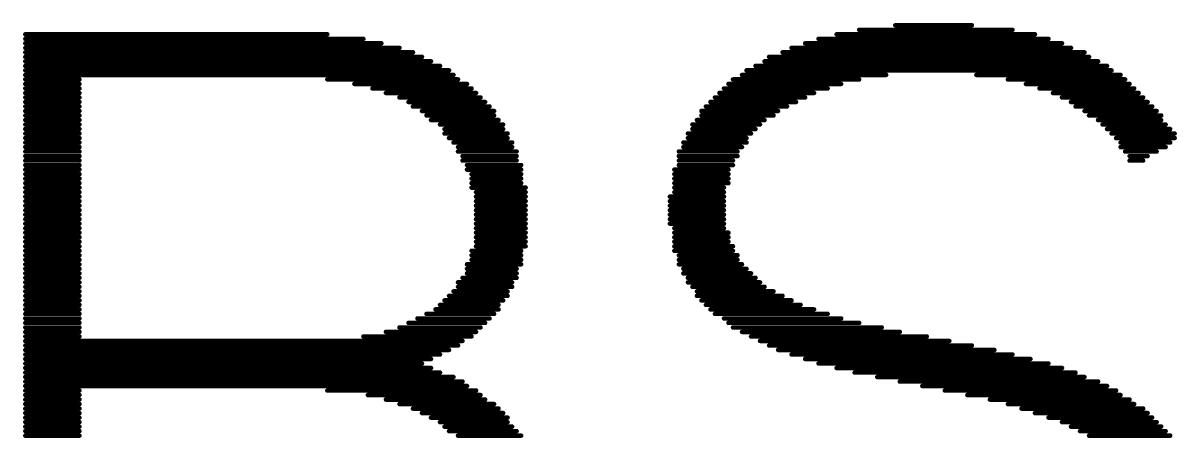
# Model space of a CAD drawing. Header units: millimetres. Extents: x 45 to 209, y 90 to 189.
# Drawn here: x 81.921 to 83.547, y 94.575 to 95.159 of the extents above; entities that cross this region are included whole.
import ezdxf

# ---------------------------------------------------------------- set-up
doc = ezdxf.new("R2010")
doc.units = ezdxf.units.MM
doc.layers.add('TopOverlay', color=2, linetype='Continuous')

# ---------------------------------------------------------------- blocks, each defined once
blk = doc.blocks.new('5394DE47_A0E8_4329_8464_7791B7C19310_62')
at = {"layer": 'TopOverlay', "const_width": 0.00635}
for points in [[(15.4193, 0.994), (15.6352, 0.994)], [(15.4701, 1.0004), (15.5781, 1.0004)], [(14.2446, 0.9877), (14.67, 0.9877)], [(14.2446, 0.9813), (14.7208, 0.9813)], [(14.2446, 0.975), (14.7462, 0.975)], [(15.3431, 0.975), (15.7051, 0.975)], [(15.3622, 0.9813), (15.686, 0.9813)], [(15.3876, 0.9877), (15.667, 0.9877)], [(14.2446, 0.9686), (14.7716, 0.9686)], [(14.2446, 0.9623), (14.7907, 0.9623)], [(15.3114, 0.9623), (15.7368, 0.9623)], [(15.3241, 0.9686), (15.7178, 0.9686)], [(14.2446, 0.9559), (14.8034, 0.9559)], [(14.2446, 0.9496), (14.8161, 0.9496)], [(14.2446, 0.9432), (14.8288, 0.9432)], [(15.2733, 0.9432), (15.7686, 0.9432)], [(15.286, 0.9496), (15.7559, 0.9496)], [(15.2923, 0.9559), (15.7432, 0.9559)], [(14.2446, 0.9369), (14.8415, 0.9369)], [(14.2446, 0.9305), (14.8478, 0.9305)], [(14.2446, 0.9242), (14.3208, 0.9242)], [(14.67, 0.9242), (14.8542, 0.9242)], [(15.2415, 0.9242), (15.4193, 0.9242)], [(15.2542, 0.9305), (15.4574, 0.9305)], [(15.2606, 0.9369), (15.7749, 0.9369)], [(15.5844, 0.9305), (15.7876, 0.9305)], [(15.6289, 0.9242), (15.794, 0.9242)], [(14.2446, 0.9178), (14.3208, 0.9178)], [(14.2446, 0.9115), (14.3208, 0.9115)], [(14.7081, 0.9178), (14.8669, 0.9178)], [(14.7335, 0.9115), (14.8732, 0.9115)], [(15.2288, 0.9115), (15.3749, 0.9115)], [(15.2352, 0.9178), (15.3939, 0.9178)], [(15.6543, 0.9178), (15.8003, 0.9178)], [(15.6733, 0.9115), (15.8067, 0.9115)], [(14.2446, 0.9051), (14.3208, 0.9051)], [(14.2446, 0.8988), (14.3208, 0.8988)], [(14.2446, 0.8924), (14.3208, 0.8924)], [(14.7526, 0.9051), (14.8796, 0.9051)], [(14.7716, 0.8988), (14.8859, 0.8988)], [(14.7843, 0.8924), (14.8923, 0.8924)], [(15.2098, 0.8924), (15.3304, 0.8924)], [(15.2161, 0.8988), (15.3431, 0.8988)], [(15.2225, 0.9051), (15.3558, 0.9051)], [(15.6924, 0.9051), (15.813, 0.9051)], [(15.7051, 0.8988), (15.8194, 0.8988)], [(15.7178, 0.8924), (15.8257, 0.8924)], [(14.2446, 0.8861), (14.3208, 0.8861)], [(14.2446, 0.8797), (14.3208, 0.8797)], [(14.7907, 0.8861), (14.8986, 0.8861)], [(14.8034, 0.8797), (14.905, 0.8797)], [(15.1971, 0.8797), (15.305, 0.8797)], [(15.2034, 0.8861), (15.3177, 0.8861)], [(15.7241, 0.8861), (15.8321, 0.8861)], [(15.7368, 0.8797), (15.8384, 0.8797)], [(14.2446, 0.8734), (14.3208, 0.8734)], [(14.2446, 0.867), (14.3208, 0.867)], [(14.2446, 0.8607), (14.3208, 0.8607)], [(14.8097, 0.8734), (14.905, 0.8734)], [(14.8161, 0.867), (14.9113, 0.867)], [(14.8288, 0.8607), (14.9177, 0.8607)], [(15.1844, 0.8607), (15.2796, 0.8607)], [(15.1907, 0.867), (15.286, 0.867)], [(15.1971, 0.8734), (15.2987, 0.8734)], [(15.7432, 0.8734), (15.8448, 0.8734)], [(15.7559, 0.867), (15.8448, 0.867)], [(15.7622, 0.8607), (15.8511, 0.8607)], [(14.2446, 0.8543), (14.3208, 0.8543)], [(14.2446, 0.848), (14.3208, 0.848)], [(14.8351, 0.8543), (14.9177, 0.8543)], [(14.8351, 0.848), (14.924, 0.848)], [(15.178, 0.848), (15.2669, 0.848)], [(15.1844, 0.8543), (15.2733, 0.8543)], [(15.7686, 0.8543), (15.8575, 0.8543)], [(15.7749, 0.848), (15.8638, 0.848)], [(14.2446, 0.8416), (14.3208, 0.8416)], [(14.2446, 0.8353), (14.3208, 0.8353)], [(14.2446, 0.8289), (14.3208, 0.8289)], [(14.8415, 0.8416), (14.924, 0.8416)], [(14.8478, 0.8353), (14.9304, 0.8353)], [(14.8542, 0.8289), (14.9304, 0.8289)], [(15.1717, 0.8353), (15.2606, 0.8353)], [(15.1717, 0.8289), (15.2542, 0.8289)], [(15.178, 0.8416), (15.2606, 0.8416)], [(15.7813, 0.8416), (15.8638, 0.8416)], [(15.7876, 0.8353), (15.8575, 0.8353)], [(15.7876, 0.8289), (15.8511, 0.8289)], [(14.2446, 0.8226), (14.3208, 0.8226)], [(14.2446, 0.8162), (14.3208, 0.8162)], [(14.2446, 0.8099), (14.3208, 0.8099)], [(14.8542, 0.8226), (14.9367, 0.8226)], [(14.8605, 0.8162), (14.9367, 0.8162)], [(14.8605, 0.8099), (14.9367, 0.8099)], [(15.1653, 0.8226), (15.2479, 0.8226)], [(15.1653, 0.8162), (15.2479, 0.8162)], [(15.1653, 0.8099), (15.2415, 0.8099)], [(15.794, 0.8226), (15.8384, 0.8226)], [(15.8003, 0.8162), (15.8257, 0.8162)], [(15.8003, 0.8099), (15.8194, 0.8099)], [(14.2446, 0.8035), (14.3208, 0.8035)], [(14.2446, 0.7972), (14.3208, 0.7972)], [(14.8669, 0.8035), (14.9431, 0.8035)], [(14.8669, 0.7972), (14.9431, 0.7972)], [(15.159, 0.7972), (15.2352, 0.7972)], [(15.1653, 0.8035), (15.2415, 0.8035)], [(14.2446, 0.7908), (14.3208, 0.7908)], [(14.2446, 0.7845), (14.3208, 0.7845)], [(14.2446, 0.7781), (14.3208, 0.7781)], [(14.8732, 0.7908), (14.9431, 0.7908)], [(14.8732, 0.7845), (14.9431, 0.7845)], [(14.8732, 0.7781), (14.9431, 0.7781)], [(15.159, 0.7908), (15.2352, 0.7908)], [(15.159, 0.7845), (15.2352, 0.7845)], [(15.159, 0.7781), (15.2352, 0.7781)], [(14.2446, 0.7718), (14.3208, 0.7718)], [(14.2446, 0.7654), (14.3208, 0.7654)], [(14.8732, 0.7718), (14.9494, 0.7718)], [(14.8796, 0.7654), (14.9494, 0.7654)], [(15.159, 0.7718), (15.2288, 0.7718)], [(15.159, 0.7654), (15.2288, 0.7654)], [(14.2446, 0.7591), (14.3208, 0.7591)], [(14.2446, 0.7527), (14.3208, 0.7527)], [(14.2446, 0.7464), (14.3208, 0.7464)], [(14.8796, 0.7591), (14.9494, 0.7591)], [(14.8796, 0.7527), (14.9494, 0.7527)], [(14.8796, 0.7464), (14.9494, 0.7464)], [(15.1526, 0.7591), (15.2288, 0.7591)], [(15.1526, 0.7527), (15.2288, 0.7527)], [(15.1526, 0.7464), (15.2288, 0.7464)], [(14.2446, 0.74), (14.3208, 0.74)], [(14.2446, 0.7337), (14.3208, 0.7337)], [(14.8796, 0.74), (14.9494, 0.74)], [(14.8796, 0.7337), (14.9494, 0.7337)], [(15.1526, 0.74), (15.2288, 0.74)], [(15.1526, 0.7337), (15.2288, 0.7337)], [(14.2446, 0.7273), (14.3208, 0.7273)], [(14.2446, 0.721), (14.3208, 0.721)], [(14.2446, 0.7146), (14.3208, 0.7146)], [(14.8796, 0.7273), (14.9494, 0.7273)], [(14.8796, 0.721), (14.9494, 0.721)], [(14.8796, 0.7146), (14.9494, 0.7146)], [(15.1526, 0.7273), (15.2288, 0.7273)], [(15.1526, 0.721), (15.2288, 0.721)], [(15.159, 0.7146), (15.2288, 0.7146)], [(14.2446, 0.7083), (14.3208, 0.7083)], [(14.2446, 0.7019), (14.3208, 0.7019)], [(14.8796, 0.7083), (14.9494, 0.7083)], [(14.8796, 0.7019), (14.9494, 0.7019)], [(15.159, 0.7083), (15.2352, 0.7083)], [(15.159, 0.7019), (15.2352, 0.7019)], [(14.2446, 0.6956), (14.3208, 0.6956)], [(14.2446, 0.6892), (14.3208, 0.6892)], [(14.2446, 0.6829), (14.3208, 0.6829)], [(14.8732, 0.6829), (14.9431, 0.6829)], [(14.8796, 0.6956), (14.9494, 0.6956)], [(14.8796, 0.6892), (14.9494, 0.6892)], [(15.159, 0.6956), (15.2352, 0.6956)], [(15.159, 0.6892), (15.2415, 0.6892)], [(15.159, 0.6829), (15.2415, 0.6829)], [(14.2446, 0.6765), (14.3208, 0.6765)], [(14.2446, 0.6702), (14.3208, 0.6702)], [(14.2446, 0.6638), (14.3208, 0.6638)], [(14.8669, 0.6638), (14.9431, 0.6638)], [(14.8732, 0.6765), (14.9431, 0.6765)], [(14.8732, 0.6702), (14.9431, 0.6702)], [(15.1653, 0.6765), (15.2479, 0.6765)], [(15.1653, 0.6702), (15.2479, 0.6702)], [(15.1653, 0.6638), (15.2542, 0.6638)], [(14.2446, 0.6575), (14.3208, 0.6575)], [(14.2446, 0.6511), (14.3208, 0.6511)], [(14.8669, 0.6575), (14.9367, 0.6575)], [(14.8669, 0.6511), (14.9367, 0.6511)], [(15.1717, 0.6575), (15.2606, 0.6575)], [(15.1717, 0.6511), (15.2669, 0.6511)], [(14.2446, 0.6448), (14.3208, 0.6448)], [(14.2446, 0.6384), (14.3208, 0.6384)], [(14.2446, 0.6321), (14.3208, 0.6321)], [(14.8542, 0.6384), (14.9304, 0.6384)], [(14.8542, 0.6321), (14.9304, 0.6321)], [(14.8605, 0.6448), (14.9367, 0.6448)], [(15.178, 0.6448), (15.2733, 0.6448)], [(15.178, 0.6384), (15.2796, 0.6384)], [(15.1844, 0.6321), (15.286, 0.6321)], [(14.2446, 0.6257), (14.3208, 0.6257)], [(14.2446, 0.6194), (14.3208, 0.6194)], [(14.8415, 0.6194), (14.924, 0.6194)], [(14.8478, 0.6257), (14.924, 0.6257)], [(15.1907, 0.6257), (15.2987, 0.6257)], [(15.1907, 0.6194), (15.3114, 0.6194)], [(14.2446, 0.613), (14.3208, 0.613)], [(14.2446, 0.6067), (14.3208, 0.6067)], [(14.2446, 0.6003), (14.3208, 0.6003)], [(14.8224, 0.6003), (14.9113, 0.6003)], [(14.8288, 0.6067), (14.9113, 0.6067)], [(14.8351, 0.613), (14.9177, 0.613)], [(15.1971, 0.613), (15.3241, 0.613)], [(15.2034, 0.6067), (15.3368, 0.6067)], [(15.2098, 0.6003), (15.3558, 0.6003)], [(14.2446, 0.594), (14.3208, 0.594)], [(14.2446, 0.5876), (14.3208, 0.5876)], [(14.797, 0.5876), (14.8986, 0.5876)], [(14.8097, 0.594), (14.905, 0.594)], [(15.2161, 0.594), (15.3749, 0.594)], [(15.2288, 0.5876), (15.3939, 0.5876)], [(14.2446, 0.5813), (14.3208, 0.5813)], [(14.2446, 0.5749), (14.3208, 0.5749)], [(14.2446, 0.5686), (14.3208, 0.5686)], [(14.7526, 0.5686), (14.8796, 0.5686)], [(14.7716, 0.5749), (14.8859, 0.5749)], [(14.7843, 0.5813), (14.8923, 0.5813)], [(15.2352, 0.5813), (15.4193, 0.5813)], [(15.2415, 0.5749), (15.4511, 0.5749)], [(15.2542, 0.5686), (15.4765, 0.5686)], [(14.2446, 0.5622), (14.3208, 0.5622)], [(14.2446, 0.5559), (14.8605, 0.5559)], [(14.7208, 0.5622), (14.8732, 0.5622)], [(15.2669, 0.5622), (15.5146, 0.5622)], [(15.2796, 0.5559), (15.5463, 0.5559)], [(14.2446, 0.5495), (14.8542, 0.5495)], [(14.2446, 0.5432), (14.8415, 0.5432)], [(14.2446, 0.5368), (14.8288, 0.5368)], [(15.2923, 0.5495), (15.5781, 0.5495)], [(15.305, 0.5432), (15.6098, 0.5432)], [(15.3241, 0.5368), (15.6352, 0.5368)], [(14.2446, 0.5305), (14.8161, 0.5305)], [(14.2446, 0.5241), (14.8034, 0.5241)], [(14.2446, 0.5178), (14.8161, 0.5178)], [(15.3431, 0.5305), (15.6606, 0.5305)], [(15.3622, 0.5241), (15.686, 0.5241)], [(15.3876, 0.5178), (15.7051, 0.5178)], [(14.2446, 0.5114), (14.8288, 0.5114)], [(14.2446, 0.5051), (14.8478, 0.5051)], [(15.413, 0.5114), (15.7241, 0.5114)], [(15.4447, 0.5051), (15.7368, 0.5051)], [(14.2446, 0.4987), (14.8605, 0.4987)], [(14.2446, 0.4924), (14.8669, 0.4924)], [(14.2446, 0.486), (14.3208, 0.486)], [(14.67, 0.486), (14.8796, 0.486)], [(15.4765, 0.4987), (15.7559, 0.4987)], [(15.5082, 0.4924), (15.7686, 0.4924)], [(15.54, 0.486), (15.7813, 0.486)], [(14.2446, 0.4797), (14.3208, 0.4797)], [(14.2446, 0.4733), (14.3208, 0.4733)], [(14.7272, 0.4797), (14.8859, 0.4797)], [(14.7526, 0.4733), (14.8923, 0.4733)], [(15.5717, 0.4797), (15.7876, 0.4797)], [(15.6035, 0.4733), (15.8003, 0.4733)], [(14.2446, 0.467), (14.3208, 0.467)], [(14.2446, 0.4606), (14.3208, 0.4606)], [(14.2446, 0.4543), (14.3208, 0.4543)], [(14.7716, 0.467), (14.905, 0.467)], [(14.7907, 0.4606), (14.9113, 0.4606)], [(14.8034, 0.4543), (14.9177, 0.4543)], [(15.6289, 0.467), (15.8067, 0.467)], [(15.6479, 0.4606), (15.8194, 0.4606)], [(15.667, 0.4543), (15.8257, 0.4543)], [(14.2446, 0.4479), (14.3208, 0.4479)], [(14.2446, 0.4416), (14.3208, 0.4416)], [(14.8161, 0.4479), (14.924, 0.4479)], [(14.8288, 0.4416), (14.924, 0.4416)], [(15.686, 0.4479), (15.8321, 0.4479)], [(15.7051, 0.4416), (15.8384, 0.4416)], [(14.2446, 0.4352), (14.3208, 0.4352)], [(14.2446, 0.4289), (14.3208, 0.4289)], [(14.2446, 0.4225), (14.3208, 0.4225)], [(14.8351, 0.4352), (14.9304, 0.4352)], [(14.8415, 0.4289), (14.9367, 0.4289)], [(14.8542, 0.4225), (14.9431, 0.4225)], [(15.7178, 0.4352), (15.8448, 0.4352)], [(15.7305, 0.4289), (15.8511, 0.4289)], [(15.7432, 0.4225), (15.8575, 0.4225)]]:
    blk.add_lwpolyline(points, dxfattribs=at)
at = {"layer": 'TopOverlay', "const_width": 0.00317}
for points in [[(15.4178, 0.994, 1), (15.4209, 0.994, 1)], [(15.4686, 1.0004, 1), (15.4717, 1.0004, 1)], [(15.5765, 1.0004, 1), (15.5797, 1.0004, 1)], [(15.6337, 0.994, 1), (15.6368, 0.994, 1)], [(14.243, 0.9877, 1), (14.2462, 0.9877, 1)], [(14.243, 0.9813, 1), (14.2462, 0.9813, 1)], [(14.243, 0.975, 1), (14.2462, 0.975, 1)], [(14.6685, 0.9877, 1), (14.6716, 0.9877, 1)], [(14.7193, 0.9813, 1), (14.7224, 0.9813, 1)], [(14.7447, 0.975, 1), (14.7478, 0.975, 1)], [(15.3416, 0.975, 1), (15.3447, 0.975, 1)], [(15.3606, 0.9813, 1), (15.3638, 0.9813, 1)], [(15.386, 0.9877, 1), (15.3892, 0.9877, 1)], [(15.6654, 0.9877, 1), (15.6686, 0.9877, 1)], [(15.6845, 0.9813, 1), (15.6876, 0.9813, 1)], [(15.7035, 0.975, 1), (15.7067, 0.975, 1)], [(14.243, 0.9686, 1), (14.2462, 0.9686, 1)], [(14.243, 0.9623, 1), (14.2462, 0.9623, 1)], [(14.7701, 0.9686, 1), (14.7732, 0.9686, 1)], [(14.7891, 0.9623, 1), (14.7923, 0.9623, 1)], [(15.3098, 0.9623, 1), (15.313, 0.9623, 1)], [(15.3225, 0.9686, 1), (15.3257, 0.9686, 1)], [(15.7162, 0.9686, 1), (15.7194, 0.9686, 1)], [(15.7353, 0.9623, 1), (15.7384, 0.9623, 1)], [(14.243, 0.9559, 1), (14.2462, 0.9559, 1)], [(14.243, 0.9496, 1), (14.2462, 0.9496, 1)], [(14.243, 0.9432, 1), (14.2462, 0.9432, 1)], [(14.8018, 0.9559, 1), (14.805, 0.9559, 1)], [(14.8145, 0.9496, 1), (14.8177, 0.9496, 1)], [(14.8272, 0.9432, 1), (14.8304, 0.9432, 1)], [(15.2717, 0.9432, 1), (15.2749, 0.9432, 1)], [(15.2844, 0.9496, 1), (15.2876, 0.9496, 1)], [(15.2908, 0.9559, 1), (15.2939, 0.9559, 1)], [(15.7416, 0.9559, 1), (15.7448, 0.9559, 1)], [(15.7543, 0.9496, 1), (15.7575, 0.9496, 1)], [(15.767, 0.9432, 1), (15.7702, 0.9432, 1)], [(14.243, 0.9369, 1), (14.2462, 0.9369, 1)], [(14.243, 0.9305, 1), (14.2462, 0.9305, 1)], [(14.243, 0.9242, 1), (14.2462, 0.9242, 1)], [(14.3192, 0.9242, 1), (14.3224, 0.9242, 1)], [(14.6685, 0.9242, 1), (14.6716, 0.9242, 1)], [(14.8399, 0.9369, 1), (14.8431, 0.9369, 1)], [(14.8463, 0.9305, 1), (14.8494, 0.9305, 1)], [(14.8526, 0.9242, 1), (14.8558, 0.9242, 1)], [(15.24, 0.9242, 1), (15.2431, 0.9242, 1)], [(15.2527, 0.9305, 1), (15.2558, 0.9305, 1)], [(15.259, 0.9369, 1), (15.2622, 0.9369, 1)], [(15.4178, 0.9242, 1), (15.4209, 0.9242, 1)], [(15.4559, 0.9305, 1), (15.459, 0.9305, 1)], [(15.5829, 0.9305, 1), (15.586, 0.9305, 1)], [(15.6273, 0.9242, 1), (15.6305, 0.9242, 1)], [(15.7734, 0.9369, 1), (15.7765, 0.9369, 1)], [(15.7861, 0.9305, 1), (15.7892, 0.9305, 1)], [(15.7924, 0.9242, 1), (15.7956, 0.9242, 1)], [(14.243, 0.9178, 1), (14.2462, 0.9178, 1)], [(14.243, 0.9115, 1), (14.2462, 0.9115, 1)], [(14.3192, 0.9178, 1), (14.3224, 0.9178, 1)], [(14.3192, 0.9115, 1), (14.3224, 0.9115, 1)], [(14.7066, 0.9178, 1), (14.7097, 0.9178, 1)], [(14.732, 0.9115, 1), (14.7351, 0.9115, 1)], [(14.8653, 0.9178, 1), (14.8685, 0.9178, 1)], [(14.8717, 0.9115, 1), (14.8748, 0.9115, 1)], [(15.2273, 0.9115, 1), (15.2304, 0.9115, 1)], [(15.2336, 0.9178, 1), (15.2368, 0.9178, 1)], [(15.3733, 0.9115, 1), (15.3765, 0.9115, 1)], [(15.3924, 0.9178, 1), (15.3955, 0.9178, 1)], [(15.6527, 0.9178, 1), (15.6559, 0.9178, 1)], [(15.6718, 0.9115, 1), (15.6749, 0.9115, 1)], [(15.7988, 0.9178, 1), (15.8019, 0.9178, 1)], [(15.8051, 0.9115, 1), (15.8083, 0.9115, 1)], [(14.243, 0.9051, 1), (14.2462, 0.9051, 1)], [(14.243, 0.8988, 1), (14.2462, 0.8988, 1)], [(14.243, 0.8924, 1), (14.2462, 0.8924, 1)], [(14.3192, 0.9051, 1), (14.3224, 0.9051, 1)], [(14.3192, 0.8988, 1), (14.3224, 0.8988, 1)], [(14.3192, 0.8924, 1), (14.3224, 0.8924, 1)], [(14.751, 0.9051, 1), (14.7542, 0.9051, 1)], [(14.7701, 0.8988, 1), (14.7732, 0.8988, 1)], [(14.7828, 0.8924, 1), (14.7859, 0.8924, 1)], [(14.878, 0.9051, 1), (14.8812, 0.9051, 1)], [(14.8844, 0.8988, 1), (14.8875, 0.8988, 1)], [(14.8907, 0.8924, 1), (14.8939, 0.8924, 1)], [(15.2082, 0.8924, 1), (15.2114, 0.8924, 1)], [(15.2146, 0.8988, 1), (15.2177, 0.8988, 1)], [(15.2209, 0.9051, 1), (15.2241, 0.9051, 1)], [(15.3289, 0.8924, 1), (15.332, 0.8924, 1)], [(15.3416, 0.8988, 1), (15.3447, 0.8988, 1)], [(15.3543, 0.9051, 1), (15.3574, 0.9051, 1)], [(15.6908, 0.9051, 1), (15.694, 0.9051, 1)], [(15.7035, 0.8988, 1), (15.7067, 0.8988, 1)], [(15.7162, 0.8924, 1), (15.7194, 0.8924, 1)], [(15.8115, 0.9051, 1), (15.8146, 0.9051, 1)], [(15.8178, 0.8988, 1), (15.821, 0.8988, 1)], [(15.8242, 0.8924, 1), (15.8273, 0.8924, 1)], [(14.243, 0.8861, 1), (14.2462, 0.8861, 1)], [(14.243, 0.8797, 1), (14.2462, 0.8797, 1)], [(14.3192, 0.8861, 1), (14.3224, 0.8861, 1)], [(14.3192, 0.8797, 1), (14.3224, 0.8797, 1)], [(14.7891, 0.8861, 1), (14.7923, 0.8861, 1)], [(14.8018, 0.8797, 1), (14.805, 0.8797, 1)], [(14.8971, 0.8861, 1), (14.9002, 0.8861, 1)], [(14.9034, 0.8797, 1), (14.9066, 0.8797, 1)], [(15.1955, 0.8797, 1), (15.1987, 0.8797, 1)], [(15.2019, 0.8861, 1), (15.205, 0.8861, 1)], [(15.3035, 0.8797, 1), (15.3066, 0.8797, 1)], [(15.3162, 0.8861, 1), (15.3193, 0.8861, 1)], [(15.7226, 0.8861, 1), (15.7257, 0.8861, 1)], [(15.7353, 0.8797, 1), (15.7384, 0.8797, 1)], [(15.8305, 0.8861, 1), (15.8337, 0.8861, 1)], [(15.8369, 0.8797, 1), (15.84, 0.8797, 1)], [(14.243, 0.8734, 1), (14.2462, 0.8734, 1)], [(14.243, 0.867, 1), (14.2462, 0.867, 1)], [(14.243, 0.8607, 1), (14.2462, 0.8607, 1)], [(14.3192, 0.8734, 1), (14.3224, 0.8734, 1)], [(14.3192, 0.867, 1), (14.3224, 0.867, 1)], [(14.3192, 0.8607, 1), (14.3224, 0.8607, 1)], [(14.8082, 0.8734, 1), (14.8113, 0.8734, 1)], [(14.8145, 0.867, 1), (14.8177, 0.867, 1)], [(14.8272, 0.8607, 1), (14.8304, 0.8607, 1)], [(14.9034, 0.8734, 1), (14.9066, 0.8734, 1)], [(14.9098, 0.867, 1), (14.9129, 0.867, 1)], [(14.9161, 0.8607, 1), (14.9193, 0.8607, 1)], [(15.1828, 0.8607, 1), (15.186, 0.8607, 1)], [(15.1892, 0.867, 1), (15.1923, 0.867, 1)], [(15.1955, 0.8734, 1), (15.1987, 0.8734, 1)], [(15.2781, 0.8607, 1), (15.2812, 0.8607, 1)], [(15.2844, 0.867, 1), (15.2876, 0.867, 1)], [(15.2971, 0.8734, 1), (15.3003, 0.8734, 1)], [(15.7416, 0.8734, 1), (15.7448, 0.8734, 1)], [(15.7543, 0.867, 1), (15.7575, 0.867, 1)], [(15.7607, 0.8607, 1), (15.7638, 0.8607, 1)], [(15.8432, 0.8734, 1), (15.8464, 0.8734, 1)], [(15.8432, 0.867, 1), (15.8464, 0.867, 1)], [(15.8496, 0.8607, 1), (15.8527, 0.8607, 1)], [(14.243, 0.8543, 1), (14.2462, 0.8543, 1)], [(14.243, 0.848, 1), (14.2462, 0.848, 1)], [(14.3192, 0.8543, 1), (14.3224, 0.8543, 1)], [(14.3192, 0.848, 1), (14.3224, 0.848, 1)], [(14.8336, 0.8543, 1), (14.8367, 0.8543, 1)], [(14.8336, 0.848, 1), (14.8367, 0.848, 1)], [(14.9161, 0.8543, 1), (14.9193, 0.8543, 1)], [(14.9225, 0.848, 1), (14.9256, 0.848, 1)], [(15.1765, 0.848, 1), (15.1796, 0.848, 1)], [(15.1828, 0.8543, 1), (15.186, 0.8543, 1)], [(15.2654, 0.848, 1), (15.2685, 0.848, 1)], [(15.2717, 0.8543, 1), (15.2749, 0.8543, 1)], [(15.767, 0.8543, 1), (15.7702, 0.8543, 1)], [(15.7734, 0.848, 1), (15.7765, 0.848, 1)], [(15.8559, 0.8543, 1), (15.8591, 0.8543, 1)], [(15.8623, 0.848, 1), (15.8654, 0.848, 1)], [(14.243, 0.8416, 1), (14.2462, 0.8416, 1)], [(14.243, 0.8353, 1), (14.2462, 0.8353, 1)], [(14.243, 0.8289, 1), (14.2462, 0.8289, 1)], [(14.3192, 0.8416, 1), (14.3224, 0.8416, 1)], [(14.3192, 0.8353, 1), (14.3224, 0.8353, 1)], [(14.3192, 0.8289, 1), (14.3224, 0.8289, 1)], [(14.8399, 0.8416, 1), (14.8431, 0.8416, 1)], [(14.8463, 0.8353, 1), (14.8494, 0.8353, 1)], [(14.8526, 0.8289, 1), (14.8558, 0.8289, 1)], [(14.9225, 0.8416, 1), (14.9256, 0.8416, 1)], [(14.9288, 0.8353, 1), (14.932, 0.8353, 1)], [(14.9288, 0.8289, 1), (14.932, 0.8289, 1)], [(15.1701, 0.8353, 1), (15.1733, 0.8353, 1)], [(15.1701, 0.8289, 1), (15.1733, 0.8289, 1)], [(15.1765, 0.8416, 1), (15.1796, 0.8416, 1)], [(15.2527, 0.8289, 1), (15.2558, 0.8289, 1)], [(15.259, 0.8416, 1), (15.2622, 0.8416, 1)], [(15.259, 0.8353, 1), (15.2622, 0.8353, 1)], [(15.7797, 0.8416, 1), (15.7829, 0.8416, 1)], [(15.7861, 0.8353, 1), (15.7892, 0.8353, 1)], [(15.7861, 0.8289, 1), (15.7892, 0.8289, 1)], [(15.8496, 0.8289, 1), (15.8527, 0.8289, 1)], [(15.8559, 0.8353, 1), (15.8591, 0.8353, 1)], [(15.8623, 0.8416, 1), (15.8654, 0.8416, 1)], [(14.243, 0.8226, 1), (14.2462, 0.8226, 1)], [(14.243, 0.8162, 1), (14.2462, 0.8162, 1)], [(14.243, 0.8099, 1), (14.2462, 0.8099, 1)], [(14.3192, 0.8226, 1), (14.3224, 0.8226, 1)], [(14.3192, 0.8162, 1), (14.3224, 0.8162, 1)], [(14.3192, 0.8099, 1), (14.3224, 0.8099, 1)], [(14.8526, 0.8226, 1), (14.8558, 0.8226, 1)], [(14.859, 0.8162, 1), (14.8621, 0.8162, 1)], [(14.859, 0.8099, 1), (14.8621, 0.8099, 1)], [(14.9352, 0.8226, 1), (14.9383, 0.8226, 1)], [(14.9352, 0.8162, 1), (14.9383, 0.8162, 1)], [(14.9352, 0.8099, 1), (14.9383, 0.8099, 1)], [(15.1638, 0.8226, 1), (15.1669, 0.8226, 1)], [(15.1638, 0.8162, 1), (15.1669, 0.8162, 1)], [(15.1638, 0.8099, 1), (15.1669, 0.8099, 1)], [(15.24, 0.8099, 1), (15.2431, 0.8099, 1)], [(15.2463, 0.8226, 1), (15.2495, 0.8226, 1)], [(15.2463, 0.8162, 1), (15.2495, 0.8162, 1)], [(15.7924, 0.8226, 1), (15.7956, 0.8226, 1)], [(15.7988, 0.8162, 1), (15.8019, 0.8162, 1)], [(15.7988, 0.8099, 1), (15.8019, 0.8099, 1)], [(15.8178, 0.8099, 1), (15.821, 0.8099, 1)], [(15.8242, 0.8162, 1), (15.8273, 0.8162, 1)], [(15.8369, 0.8226, 1), (15.84, 0.8226, 1)], [(14.243, 0.8035, 1), (14.2462, 0.8035, 1)], [(14.243, 0.7972, 1), (14.2462, 0.7972, 1)], [(14.3192, 0.8035, 1), (14.3224, 0.8035, 1)], [(14.3192, 0.7972, 1), (14.3224, 0.7972, 1)], [(14.8653, 0.8035, 1), (14.8685, 0.8035, 1)], [(14.8653, 0.7972, 1), (14.8685, 0.7972, 1)], [(14.9415, 0.8035, 1), (14.9447, 0.8035, 1)], [(14.9415, 0.7972, 1), (14.9447, 0.7972, 1)], [(15.1574, 0.7972, 1), (15.1606, 0.7972, 1)], [(15.1638, 0.8035, 1), (15.1669, 0.8035, 1)], [(15.2336, 0.7972, 1), (15.2368, 0.7972, 1)], [(15.24, 0.8035, 1), (15.2431, 0.8035, 1)], [(14.243, 0.7908, 1), (14.2462, 0.7908, 1)], [(14.243, 0.7845, 1), (14.2462, 0.7845, 1)], [(14.243, 0.7781, 1), (14.2462, 0.7781, 1)], [(14.3192, 0.7908, 1), (14.3224, 0.7908, 1)], [(14.3192, 0.7845, 1), (14.3224, 0.7845, 1)], [(14.3192, 0.7781, 1), (14.3224, 0.7781, 1)], [(14.8717, 0.7908, 1), (14.8748, 0.7908, 1)], [(14.8717, 0.7845, 1), (14.8748, 0.7845, 1)], [(14.8717, 0.7781, 1), (14.8748, 0.7781, 1)], [(14.9415, 0.7908, 1), (14.9447, 0.7908, 1)], [(14.9415, 0.7845, 1), (14.9447, 0.7845, 1)], [(14.9415, 0.7781, 1), (14.9447, 0.7781, 1)], [(15.1574, 0.7908, 1), (15.1606, 0.7908, 1)], [(15.1574, 0.7845, 1), (15.1606, 0.7845, 1)], [(15.1574, 0.7781, 1), (15.1606, 0.7781, 1)], [(15.2336, 0.7908, 1), (15.2368, 0.7908, 1)], [(15.2336, 0.7845, 1), (15.2368, 0.7845, 1)], [(15.2336, 0.7781, 1), (15.2368, 0.7781, 1)], [(14.243, 0.7718, 1), (14.2462, 0.7718, 1)], [(14.243, 0.7654, 1), (14.2462, 0.7654, 1)], [(14.3192, 0.7718, 1), (14.3224, 0.7718, 1)], [(14.3192, 0.7654, 1), (14.3224, 0.7654, 1)], [(14.8717, 0.7718, 1), (14.8748, 0.7718, 1)], [(14.878, 0.7654, 1), (14.8812, 0.7654, 1)], [(14.9479, 0.7718, 1), (14.951, 0.7718, 1)], [(14.9479, 0.7654, 1), (14.951, 0.7654, 1)], [(15.1574, 0.7718, 1), (15.1606, 0.7718, 1)], [(15.1574, 0.7654, 1), (15.1606, 0.7654, 1)], [(15.2273, 0.7718, 1), (15.2304, 0.7718, 1)], [(15.2273, 0.7654, 1), (15.2304, 0.7654, 1)], [(14.243, 0.7591, 1), (14.2462, 0.7591, 1)], [(14.243, 0.7527, 1), (14.2462, 0.7527, 1)], [(14.243, 0.7464, 1), (14.2462, 0.7464, 1)], [(14.3192, 0.7591, 1), (14.3224, 0.7591, 1)], [(14.3192, 0.7527, 1), (14.3224, 0.7527, 1)], [(14.3192, 0.7464, 1), (14.3224, 0.7464, 1)], [(14.878, 0.7591, 1), (14.8812, 0.7591, 1)], [(14.878, 0.7527, 1), (14.8812, 0.7527, 1)], [(14.878, 0.7464, 1), (14.8812, 0.7464, 1)], [(14.9479, 0.7591, 1), (14.951, 0.7591, 1)], [(14.9479, 0.7527, 1), (14.951, 0.7527, 1)], [(14.9479, 0.7464, 1), (14.951, 0.7464, 1)], [(15.1511, 0.7591, 1), (15.1542, 0.7591, 1)], [(15.1511, 0.7527, 1), (15.1542, 0.7527, 1)], [(15.1511, 0.7464, 1), (15.1542, 0.7464, 1)], [(15.2273, 0.7591, 1), (15.2304, 0.7591, 1)], [(15.2273, 0.7527, 1), (15.2304, 0.7527, 1)], [(15.2273, 0.7464, 1), (15.2304, 0.7464, 1)], [(14.243, 0.74, 1), (14.2462, 0.74, 1)], [(14.243, 0.7337, 1), (14.2462, 0.7337, 1)], [(14.3192, 0.74, 1), (14.3224, 0.74, 1)], [(14.3192, 0.7337, 1), (14.3224, 0.7337, 1)], [(14.878, 0.74, 1), (14.8812, 0.74, 1)], [(14.878, 0.7337, 1), (14.8812, 0.7337, 1)], [(14.9479, 0.74, 1), (14.951, 0.74, 1)], [(14.9479, 0.7337, 1), (14.951, 0.7337, 1)], [(15.1511, 0.74, 1), (15.1542, 0.74, 1)], [(15.1511, 0.7337, 1), (15.1542, 0.7337, 1)], [(15.2273, 0.74, 1), (15.2304, 0.74, 1)], [(15.2273, 0.7337, 1), (15.2304, 0.7337, 1)], [(14.243, 0.7273, 1), (14.2462, 0.7273, 1)], [(14.243, 0.721, 1), (14.2462, 0.721, 1)], [(14.243, 0.7146, 1), (14.2462, 0.7146, 1)], [(14.3192, 0.7273, 1), (14.3224, 0.7273, 1)], [(14.3192, 0.721, 1), (14.3224, 0.721, 1)], [(14.3192, 0.7146, 1), (14.3224, 0.7146, 1)], [(14.878, 0.7273, 1), (14.8812, 0.7273, 1)], [(14.878, 0.721, 1), (14.8812, 0.721, 1)], [(14.878, 0.7146, 1), (14.8812, 0.7146, 1)], [(14.9479, 0.7273, 1), (14.951, 0.7273, 1)], [(14.9479, 0.721, 1), (14.951, 0.721, 1)], [(14.9479, 0.7146, 1), (14.951, 0.7146, 1)], [(15.1511, 0.7273, 1), (15.1542, 0.7273, 1)], [(15.1511, 0.721, 1), (15.1542, 0.721, 1)], [(15.1574, 0.7146, 1), (15.1606, 0.7146, 1)], [(15.2273, 0.7273, 1), (15.2304, 0.7273, 1)], [(15.2273, 0.721, 1), (15.2304, 0.721, 1)], [(15.2273, 0.7146, 1), (15.2304, 0.7146, 1)], [(14.243, 0.7083, 1), (14.2462, 0.7083, 1)], [(14.243, 0.7019, 1), (14.2462, 0.7019, 1)], [(14.3192, 0.7083, 1), (14.3224, 0.7083, 1)], [(14.3192, 0.7019, 1), (14.3224, 0.7019, 1)], [(14.878, 0.7083, 1), (14.8812, 0.7083, 1)], [(14.878, 0.7019, 1), (14.8812, 0.7019, 1)], [(14.9479, 0.7083, 1), (14.951, 0.7083, 1)], [(14.9479, 0.7019, 1), (14.951, 0.7019, 1)], [(15.1574, 0.7083, 1), (15.1606, 0.7083, 1)], [(15.1574, 0.7019, 1), (15.1606, 0.7019, 1)], [(15.2336, 0.7083, 1), (15.2368, 0.7083, 1)], [(15.2336, 0.7019, 1), (15.2368, 0.7019, 1)], [(14.243, 0.6956, 1), (14.2462, 0.6956, 1)], [(14.243, 0.6892, 1), (14.2462, 0.6892, 1)], [(14.243, 0.6829, 1), (14.2462, 0.6829, 1)], [(14.3192, 0.6956, 1), (14.3224, 0.6956, 1)], [(14.3192, 0.6892, 1), (14.3224, 0.6892, 1)], [(14.3192, 0.6829, 1), (14.3224, 0.6829, 1)], [(14.8717, 0.6829, 1), (14.8748, 0.6829, 1)], [(14.878, 0.6956, 1), (14.8812, 0.6956, 1)], [(14.878, 0.6892, 1), (14.8812, 0.6892, 1)], [(14.9415, 0.6829, 1), (14.9447, 0.6829, 1)], [(14.9479, 0.6956, 1), (14.951, 0.6956, 1)], [(14.9479, 0.6892, 1), (14.951, 0.6892, 1)], [(15.1574, 0.6956, 1), (15.1606, 0.6956, 1)], [(15.1574, 0.6892, 1), (15.1606, 0.6892, 1)], [(15.1574, 0.6829, 1), (15.1606, 0.6829, 1)], [(15.2336, 0.6956, 1), (15.2368, 0.6956, 1)], [(15.24, 0.6892, 1), (15.2431, 0.6892, 1)], [(15.24, 0.6829, 1), (15.2431, 0.6829, 1)], [(14.243, 0.6765, 1), (14.2462, 0.6765, 1)], [(14.243, 0.6702, 1), (14.2462, 0.6702, 1)], [(14.243, 0.6638, 1), (14.2462, 0.6638, 1)], [(14.3192, 0.6765, 1), (14.3224, 0.6765, 1)], [(14.3192, 0.6702, 1), (14.3224, 0.6702, 1)], [(14.3192, 0.6638, 1), (14.3224, 0.6638, 1)], [(14.8653, 0.6638, 1), (14.8685, 0.6638, 1)], [(14.8717, 0.6765, 1), (14.8748, 0.6765, 1)], [(14.8717, 0.6702, 1), (14.8748, 0.6702, 1)], [(14.9415, 0.6765, 1), (14.9447, 0.6765, 1)], [(14.9415, 0.6702, 1), (14.9447, 0.6702, 1)], [(14.9415, 0.6638, 1), (14.9447, 0.6638, 1)], [(15.1638, 0.6765, 1), (15.1669, 0.6765, 1)], [(15.1638, 0.6702, 1), (15.1669, 0.6702, 1)], [(15.1638, 0.6638, 1), (15.1669, 0.6638, 1)], [(15.2463, 0.6765, 1), (15.2495, 0.6765, 1)], [(15.2463, 0.6702, 1), (15.2495, 0.6702, 1)], [(15.2527, 0.6638, 1), (15.2558, 0.6638, 1)], [(14.243, 0.6575, 1), (14.2462, 0.6575, 1)], [(14.243, 0.6511, 1), (14.2462, 0.6511, 1)], [(14.3192, 0.6575, 1), (14.3224, 0.6575, 1)], [(14.3192, 0.6511, 1), (14.3224, 0.6511, 1)], [(14.8653, 0.6575, 1), (14.8685, 0.6575, 1)], [(14.8653, 0.6511, 1), (14.8685, 0.6511, 1)], [(14.9352, 0.6575, 1), (14.9383, 0.6575, 1)], [(14.9352, 0.6511, 1), (14.9383, 0.6511, 1)], [(15.1701, 0.6575, 1), (15.1733, 0.6575, 1)], [(15.1701, 0.6511, 1), (15.1733, 0.6511, 1)], [(15.259, 0.6575, 1), (15.2622, 0.6575, 1)], [(15.2654, 0.6511, 1), (15.2685, 0.6511, 1)], [(14.243, 0.6448, 1), (14.2462, 0.6448, 1)], [(14.243, 0.6384, 1), (14.2462, 0.6384, 1)], [(14.243, 0.6321, 1), (14.2462, 0.6321, 1)], [(14.3192, 0.6448, 1), (14.3224, 0.6448, 1)], [(14.3192, 0.6384, 1), (14.3224, 0.6384, 1)], [(14.3192, 0.6321, 1), (14.3224, 0.6321, 1)], [(14.8526, 0.6384, 1), (14.8558, 0.6384, 1)], [(14.8526, 0.6321, 1), (14.8558, 0.6321, 1)], [(14.859, 0.6448, 1), (14.8621, 0.6448, 1)], [(14.9288, 0.6384, 1), (14.932, 0.6384, 1)], [(14.9288, 0.6321, 1), (14.932, 0.6321, 1)], [(14.9352, 0.6448, 1), (14.9383, 0.6448, 1)], [(15.1765, 0.6448, 1), (15.1796, 0.6448, 1)], [(15.1765, 0.6384, 1), (15.1796, 0.6384, 1)], [(15.1828, 0.6321, 1), (15.186, 0.6321, 1)], [(15.2717, 0.6448, 1), (15.2749, 0.6448, 1)], [(15.2781, 0.6384, 1), (15.2812, 0.6384, 1)], [(15.2844, 0.6321, 1), (15.2876, 0.6321, 1)], [(14.243, 0.6257, 1), (14.2462, 0.6257, 1)], [(14.243, 0.6194, 1), (14.2462, 0.6194, 1)], [(14.3192, 0.6257, 1), (14.3224, 0.6257, 1)], [(14.3192, 0.6194, 1), (14.3224, 0.6194, 1)], [(14.8399, 0.6194, 1), (14.8431, 0.6194, 1)], [(14.8463, 0.6257, 1), (14.8494, 0.6257, 1)], [(14.9225, 0.6257, 1), (14.9256, 0.6257, 1)], [(14.9225, 0.6194, 1), (14.9256, 0.6194, 1)], [(15.1892, 0.6257, 1), (15.1923, 0.6257, 1)], [(15.1892, 0.6194, 1), (15.1923, 0.6194, 1)], [(15.2971, 0.6257, 1), (15.3003, 0.6257, 1)], [(15.3098, 0.6194, 1), (15.313, 0.6194, 1)], [(14.243, 0.613, 1), (14.2462, 0.613, 1)], [(14.243, 0.6067, 1), (14.2462, 0.6067, 1)], [(14.243, 0.6003, 1), (14.2462, 0.6003, 1)], [(14.3192, 0.613, 1), (14.3224, 0.613, 1)], [(14.3192, 0.6067, 1), (14.3224, 0.6067, 1)], [(14.3192, 0.6003, 1), (14.3224, 0.6003, 1)], [(14.8209, 0.6003, 1), (14.824, 0.6003, 1)], [(14.8272, 0.6067, 1), (14.8304, 0.6067, 1)], [(14.8336, 0.613, 1), (14.8367, 0.613, 1)], [(14.9098, 0.6067, 1), (14.9129, 0.6067, 1)], [(14.9098, 0.6003, 1), (14.9129, 0.6003, 1)], [(14.9161, 0.613, 1), (14.9193, 0.613, 1)], [(15.1955, 0.613, 1), (15.1987, 0.613, 1)], [(15.2019, 0.6067, 1), (15.205, 0.6067, 1)], [(15.2082, 0.6003, 1), (15.2114, 0.6003, 1)], [(15.3225, 0.613, 1), (15.3257, 0.613, 1)], [(15.3352, 0.6067, 1), (15.3384, 0.6067, 1)], [(15.3543, 0.6003, 1), (15.3574, 0.6003, 1)], [(14.243, 0.594, 1), (14.2462, 0.594, 1)], [(14.243, 0.5876, 1), (14.2462, 0.5876, 1)], [(14.3192, 0.594, 1), (14.3224, 0.594, 1)], [(14.3192, 0.5876, 1), (14.3224, 0.5876, 1)], [(14.7955, 0.5876, 1), (14.7986, 0.5876, 1)], [(14.8082, 0.594, 1), (14.8113, 0.594, 1)], [(14.8971, 0.5876, 1), (14.9002, 0.5876, 1)], [(14.9034, 0.594, 1), (14.9066, 0.594, 1)], [(15.2146, 0.594, 1), (15.2177, 0.594, 1)], [(15.2273, 0.5876, 1), (15.2304, 0.5876, 1)], [(15.3733, 0.594, 1), (15.3765, 0.594, 1)], [(15.3924, 0.5876, 1), (15.3955, 0.5876, 1)], [(14.243, 0.5813, 1), (14.2462, 0.5813, 1)], [(14.243, 0.5749, 1), (14.2462, 0.5749, 1)], [(14.243, 0.5686, 1), (14.2462, 0.5686, 1)], [(14.3192, 0.5813, 1), (14.3224, 0.5813, 1)], [(14.3192, 0.5749, 1), (14.3224, 0.5749, 1)], [(14.3192, 0.5686, 1), (14.3224, 0.5686, 1)], [(14.751, 0.5686, 1), (14.7542, 0.5686, 1)], [(14.7701, 0.5749, 1), (14.7732, 0.5749, 1)], [(14.7828, 0.5813, 1), (14.7859, 0.5813, 1)], [(14.878, 0.5686, 1), (14.8812, 0.5686, 1)], [(14.8844, 0.5749, 1), (14.8875, 0.5749, 1)], [(14.8907, 0.5813, 1), (14.8939, 0.5813, 1)], [(15.2336, 0.5813, 1), (15.2368, 0.5813, 1)], [(15.24, 0.5749, 1), (15.2431, 0.5749, 1)], [(15.2527, 0.5686, 1), (15.2558, 0.5686, 1)], [(15.4178, 0.5813, 1), (15.4209, 0.5813, 1)], [(15.4495, 0.5749, 1), (15.4527, 0.5749, 1)], [(15.4749, 0.5686, 1), (15.4781, 0.5686, 1)], [(14.243, 0.5622, 1), (14.2462, 0.5622, 1)], [(14.243, 0.5559, 1), (14.2462, 0.5559, 1)], [(14.3192, 0.5622, 1), (14.3224, 0.5622, 1)], [(14.7193, 0.5622, 1), (14.7224, 0.5622, 1)], [(14.859, 0.5559, 1), (14.8621, 0.5559, 1)], [(14.8717, 0.5622, 1), (14.8748, 0.5622, 1)], [(15.2654, 0.5622, 1), (15.2685, 0.5622, 1)], [(15.2781, 0.5559, 1), (15.2812, 0.5559, 1)], [(15.513, 0.5622, 1), (15.5162, 0.5622, 1)], [(15.5448, 0.5559, 1), (15.5479, 0.5559, 1)], [(14.243, 0.5495, 1), (14.2462, 0.5495, 1)], [(14.243, 0.5432, 1), (14.2462, 0.5432, 1)], [(14.243, 0.5368, 1), (14.2462, 0.5368, 1)], [(14.8272, 0.5368, 1), (14.8304, 0.5368, 1)], [(14.8399, 0.5432, 1), (14.8431, 0.5432, 1)], [(14.8526, 0.5495, 1), (14.8558, 0.5495, 1)], [(15.2908, 0.5495, 1), (15.2939, 0.5495, 1)], [(15.3035, 0.5432, 1), (15.3066, 0.5432, 1)], [(15.3225, 0.5368, 1), (15.3257, 0.5368, 1)], [(15.5765, 0.5495, 1), (15.5797, 0.5495, 1)], [(15.6083, 0.5432, 1), (15.6114, 0.5432, 1)], [(15.6337, 0.5368, 1), (15.6368, 0.5368, 1)], [(14.243, 0.5305, 1), (14.2462, 0.5305, 1)], [(14.243, 0.5241, 1), (14.2462, 0.5241, 1)], [(14.243, 0.5178, 1), (14.2462, 0.5178, 1)], [(14.8018, 0.5241, 1), (14.805, 0.5241, 1)], [(14.8145, 0.5305, 1), (14.8177, 0.5305, 1)], [(14.8145, 0.5178, 1), (14.8177, 0.5178, 1)], [(15.3416, 0.5305, 1), (15.3447, 0.5305, 1)], [(15.3606, 0.5241, 1), (15.3638, 0.5241, 1)], [(15.386, 0.5178, 1), (15.3892, 0.5178, 1)], [(15.6591, 0.5305, 1), (15.6622, 0.5305, 1)], [(15.6845, 0.5241, 1), (15.6876, 0.5241, 1)], [(15.7035, 0.5178, 1), (15.7067, 0.5178, 1)], [(14.243, 0.5114, 1), (14.2462, 0.5114, 1)], [(14.243, 0.5051, 1), (14.2462, 0.5051, 1)], [(14.8272, 0.5114, 1), (14.8304, 0.5114, 1)], [(14.8463, 0.5051, 1), (14.8494, 0.5051, 1)], [(15.4114, 0.5114, 1), (15.4146, 0.5114, 1)], [(15.4432, 0.5051, 1), (15.4463, 0.5051, 1)], [(15.7226, 0.5114, 1), (15.7257, 0.5114, 1)], [(15.7353, 0.5051, 1), (15.7384, 0.5051, 1)], [(14.243, 0.4987, 1), (14.2462, 0.4987, 1)], [(14.243, 0.4924, 1), (14.2462, 0.4924, 1)], [(14.243, 0.486, 1), (14.2462, 0.486, 1)], [(14.3192, 0.486, 1), (14.3224, 0.486, 1)], [(14.6685, 0.486, 1), (14.6716, 0.486, 1)], [(14.859, 0.4987, 1), (14.8621, 0.4987, 1)], [(14.8653, 0.4924, 1), (14.8685, 0.4924, 1)], [(14.878, 0.486, 1), (14.8812, 0.486, 1)], [(15.4749, 0.4987, 1), (15.4781, 0.4987, 1)], [(15.5067, 0.4924, 1), (15.5098, 0.4924, 1)], [(15.5384, 0.486, 1), (15.5416, 0.486, 1)], [(15.7543, 0.4987, 1), (15.7575, 0.4987, 1)], [(15.767, 0.4924, 1), (15.7702, 0.4924, 1)], [(15.7797, 0.486, 1), (15.7829, 0.486, 1)], [(14.243, 0.4797, 1), (14.2462, 0.4797, 1)], [(14.243, 0.4733, 1), (14.2462, 0.4733, 1)], [(14.3192, 0.4797, 1), (14.3224, 0.4797, 1)], [(14.3192, 0.4733, 1), (14.3224, 0.4733, 1)], [(14.7256, 0.4797, 1), (14.7288, 0.4797, 1)], [(14.751, 0.4733, 1), (14.7542, 0.4733, 1)], [(14.8844, 0.4797, 1), (14.8875, 0.4797, 1)], [(14.8907, 0.4733, 1), (14.8939, 0.4733, 1)], [(15.5702, 0.4797, 1), (15.5733, 0.4797, 1)], [(15.6019, 0.4733, 1), (15.6051, 0.4733, 1)], [(15.7861, 0.4797, 1), (15.7892, 0.4797, 1)], [(15.7988, 0.4733, 1), (15.8019, 0.4733, 1)], [(14.243, 0.467, 1), (14.2462, 0.467, 1)], [(14.243, 0.4606, 1), (14.2462, 0.4606, 1)], [(14.243, 0.4543, 1), (14.2462, 0.4543, 1)], [(14.3192, 0.467, 1), (14.3224, 0.467, 1)], [(14.3192, 0.4606, 1), (14.3224, 0.4606, 1)], [(14.3192, 0.4543, 1), (14.3224, 0.4543, 1)], [(14.7701, 0.467, 1), (14.7732, 0.467, 1)], [(14.7891, 0.4606, 1), (14.7923, 0.4606, 1)], [(14.8018, 0.4543, 1), (14.805, 0.4543, 1)], [(14.9034, 0.467, 1), (14.9066, 0.467, 1)], [(14.9098, 0.4606, 1), (14.9129, 0.4606, 1)], [(14.9161, 0.4543, 1), (14.9193, 0.4543, 1)], [(15.6273, 0.467, 1), (15.6305, 0.467, 1)], [(15.6464, 0.4606, 1), (15.6495, 0.4606, 1)], [(15.6654, 0.4543, 1), (15.6686, 0.4543, 1)], [(15.8051, 0.467, 1), (15.8083, 0.467, 1)], [(15.8178, 0.4606, 1), (15.821, 0.4606, 1)], [(15.8242, 0.4543, 1), (15.8273, 0.4543, 1)], [(14.243, 0.4479, 1), (14.2462, 0.4479, 1)], [(14.243, 0.4416, 1), (14.2462, 0.4416, 1)], [(14.3192, 0.4479, 1), (14.3224, 0.4479, 1)], [(14.3192, 0.4416, 1), (14.3224, 0.4416, 1)], [(14.8145, 0.4479, 1), (14.8177, 0.4479, 1)], [(14.8272, 0.4416, 1), (14.8304, 0.4416, 1)], [(14.9225, 0.4479, 1), (14.9256, 0.4479, 1)], [(14.9225, 0.4416, 1), (14.9256, 0.4416, 1)], [(15.6845, 0.4479, 1), (15.6876, 0.4479, 1)], [(15.7035, 0.4416, 1), (15.7067, 0.4416, 1)], [(15.8305, 0.4479, 1), (15.8337, 0.4479, 1)], [(15.8369, 0.4416, 1), (15.84, 0.4416, 1)], [(14.243, 0.4352, 1), (14.2462, 0.4352, 1)], [(14.243, 0.4289, 1), (14.2462, 0.4289, 1)], [(14.243, 0.4225, 1), (14.2462, 0.4225, 1)], [(14.3192, 0.4352, 1), (14.3224, 0.4352, 1)], [(14.3192, 0.4289, 1), (14.3224, 0.4289, 1)], [(14.3192, 0.4225, 1), (14.3224, 0.4225, 1)], [(14.8336, 0.4352, 1), (14.8367, 0.4352, 1)], [(14.8399, 0.4289, 1), (14.8431, 0.4289, 1)], [(14.8526, 0.4225, 1), (14.8558, 0.4225, 1)], [(14.9288, 0.4352, 1), (14.932, 0.4352, 1)], [(14.9352, 0.4289, 1), (14.9383, 0.4289, 1)], [(14.9415, 0.4225, 1), (14.9447, 0.4225, 1)], [(15.7162, 0.4352, 1), (15.7194, 0.4352, 1)], [(15.7289, 0.4289, 1), (15.7321, 0.4289, 1)], [(15.7416, 0.4225, 1), (15.7448, 0.4225, 1)], [(15.8432, 0.4352, 1), (15.8464, 0.4352, 1)], [(15.8496, 0.4289, 1), (15.8527, 0.4289, 1)], [(15.8559, 0.4225, 1), (15.8591, 0.4225, 1)]]:
    blk.add_lwpolyline(points, format="xyb", close=True, dxfattribs=at)

msp = doc.modelspace()

# ---------------------------------------------------------------- block references
at = {"rotation": 360}
msp.add_blockref('5394DE47_A0E8_4329_8464_7791B7C19310_62', (67.6797, 94.1556), dxfattribs=at)

doc.saveas('drawing.dxf')
